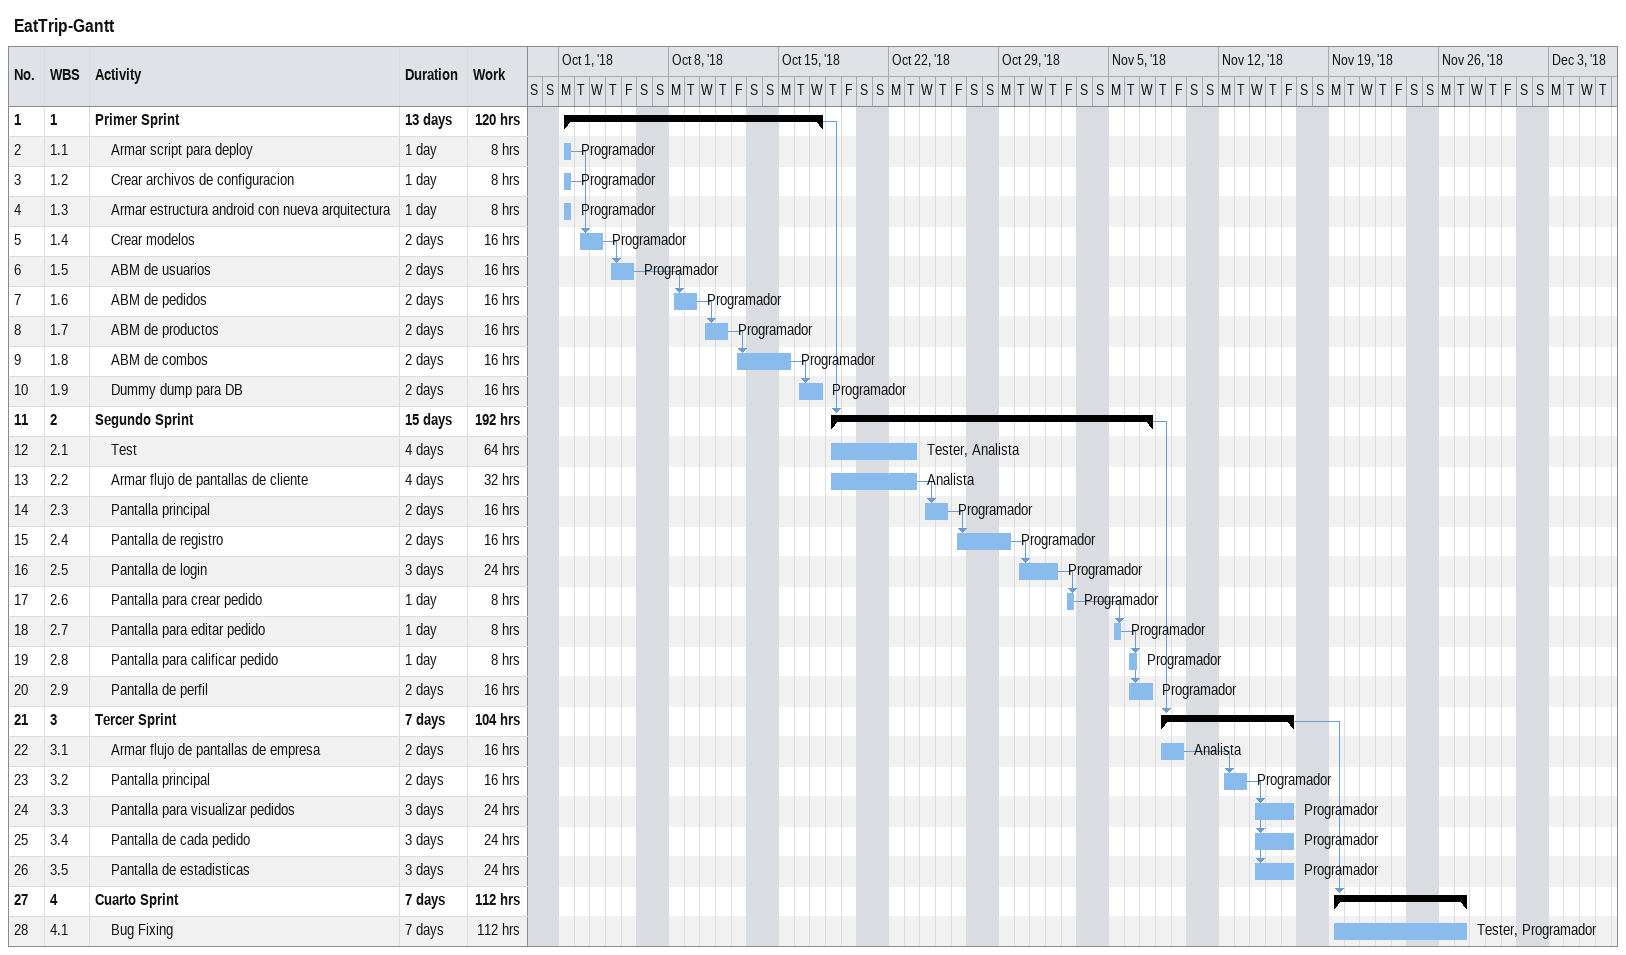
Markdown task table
EatTrip-Gantt

| ID | WBS | Task | Duration | Start | Finish | Predecessors | Resources | Work (h) |
|---|---|---|---|---|---|---|---|---|
| 1 | 1 | **Primer Sprint** | 13d | 2018-10-01 | 2018-10-17 |  |  | 120 |
| 2 | 1.1 | Armar script para deploy | 1d | 2018-10-01 | 2018-10-01 |  | Programador | 8 |
| 3 | 1.2 | Crear archivos de configuracion | 1d | 2018-10-01 | 2018-10-01 |  | Programador | 8 |
| 4 | 1.3 | Armar estructura android con nueva arquitectura | 1d | 2018-10-01 | 2018-10-01 |  | Programador | 8 |
| 5 | 1.4 | Crear modelos | 2d | 2018-10-02 | 2018-10-03 | 2, 3 | Programador | 16 |
| 6 | 1.5 | ABM de usuarios | 2d | 2018-10-04 | 2018-10-05 | 5 | Programador | 16 |
| 7 | 1.6 | ABM de pedidos | 2d | 2018-10-08 | 2018-10-09 | 6 | Programador | 16 |
| 8 | 1.7 | ABM de productos | 2d | 2018-10-10 | 2018-10-11 | 7 | Programador | 16 |
| 9 | 1.8 | ABM de combos | 2d | 2018-10-12 | 2018-10-15 | 8 | Programador | 16 |
| 10 | 1.9 | Dummy dump para DB | 2d | 2018-10-16 | 2018-10-17 | 9 | Programador | 16 |
| 11 | 2 | **Segundo Sprint** | 15d | 2018-10-18 | 2018-11-07 | 1 |  | 192 |
| 12 | 2.1 | Test | 4d | 2018-10-18 | 2018-10-23 |  | Tester, Analista | 64 |
| 13 | 2.2 | Armar flujo de pantallas de cliente | 4d | 2018-10-18 | 2018-10-23 |  | Analista | 32 |
| 14 | 2.3 | Pantalla principal | 2d | 2018-10-24 | 2018-10-25 | 13 | Programador | 16 |
| 15 | 2.4 | Pantalla de registro | 2d | 2018-10-26 | 2018-10-29 | 14 | Programador | 16 |
| 16 | 2.5 | Pantalla de login | 3d | 2018-10-30 | 2018-11-01 | 15 | Programador | 24 |
| 17 | 2.6 | Pantalla para crear pedido | 1d | 2018-11-02 | 2018-11-02 | 16 | Programador | 8 |
| 18 | 2.7 | Pantalla para editar pedido | 1d | 2018-11-05 | 2018-11-05 | 17 | Programador | 8 |
| 19 | 2.8 | Pantalla para calificar pedido | 1d | 2018-11-06 | 2018-11-06 | 18 | Programador | 8 |
| 20 | 2.9 | Pantalla de perfil | 2d | 2018-11-06 | 2018-11-07 | 18 | Programador | 16 |
| 21 | 3 | **Tercer Sprint** | 7d | 2018-11-08 | 2018-11-16 | 11 |  | 104 |
| 22 | 3.1 | Armar flujo de pantallas de empresa | 2d | 2018-11-08 | 2018-11-09 |  | Analista | 16 |
| 23 | 3.2 | Pantalla principal | 2d | 2018-11-12 | 2018-11-13 | 22 | Programador | 16 |
| 24 | 3.3 | Pantalla para visualizar pedidos | 3d | 2018-11-14 | 2018-11-16 | 23 | Programador | 24 |
| 25 | 3.4 | Pantalla de cada pedido | 3d | 2018-11-14 | 2018-11-16 | 23 | Programador | 24 |
| 26 | 3.5 | Pantalla de estadisticas | 3d | 2018-11-14 | 2018-11-16 | 23 | Programador | 24 |
| 27 | 4 | **Cuarto Sprint** | 7d | 2018-11-19 | 2018-11-27 | 21 |  | 112 |
| 28 | 4.1 | Bug Fixing | 7d | 2018-11-19 | 2018-11-27 |  | Tester, Programador | 112 |
